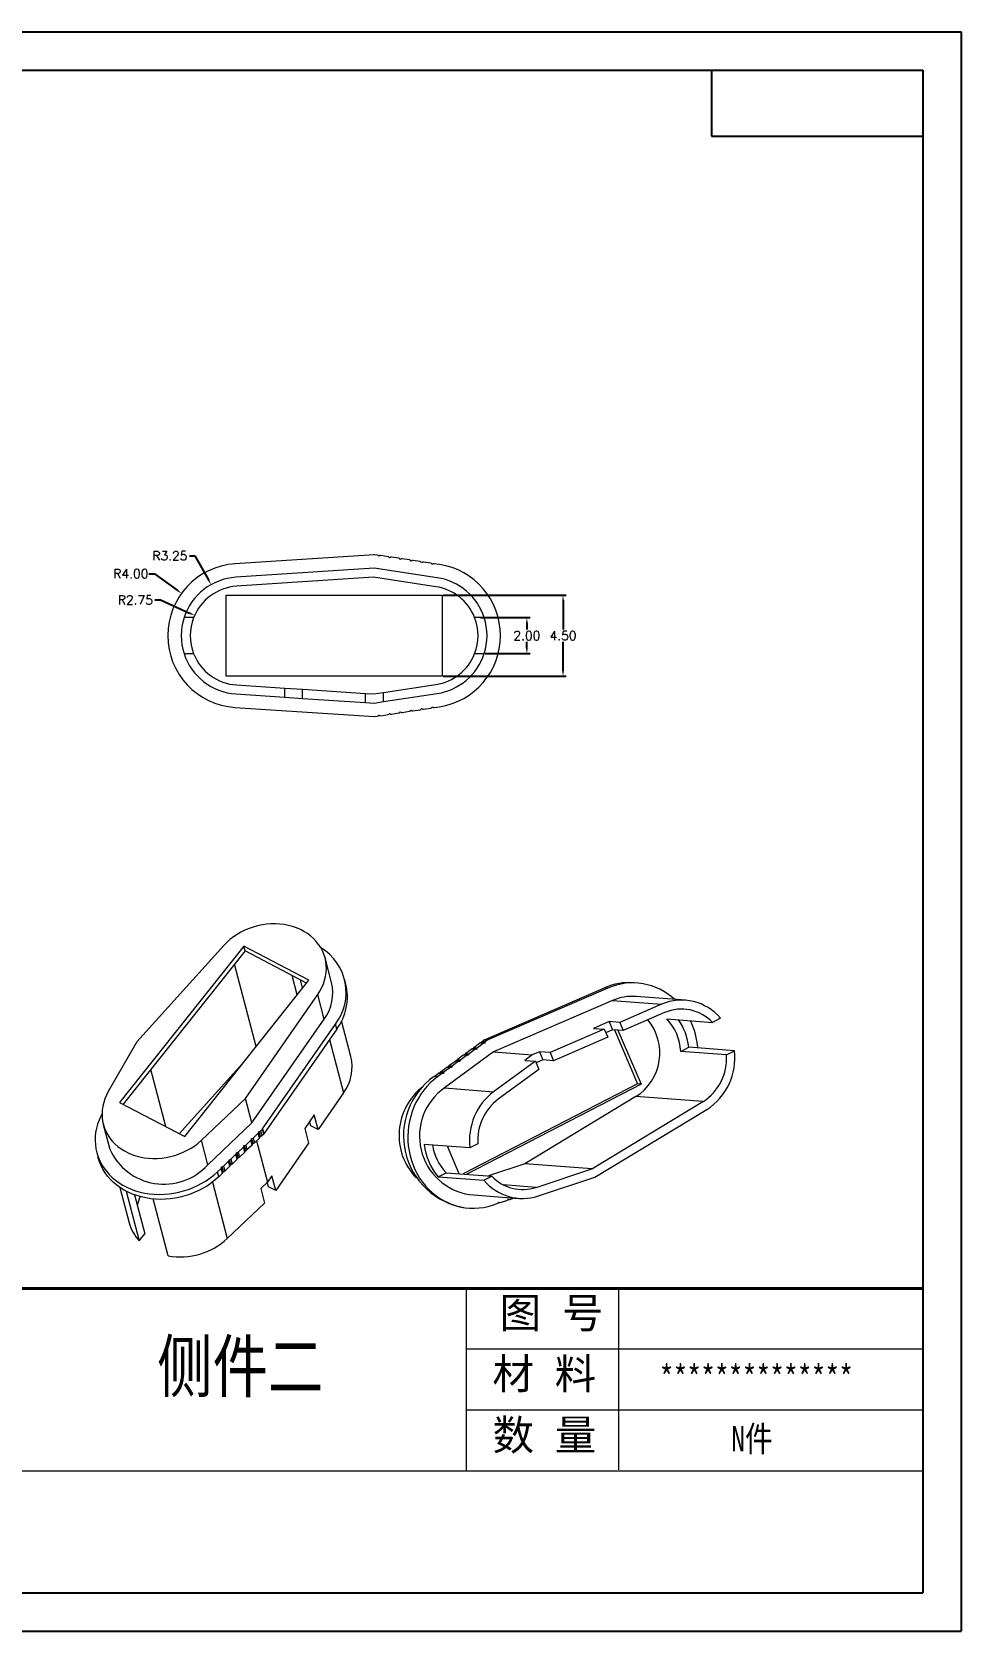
# Model space of a CAD drawing. Header units: inches. Extents: x 2021 to 2602, y 573 to 662.
# Drawn here: x 2095.5 to 2147.2, y 573 to 661.8 of the extents above; entities that cross this region are included whole.
import ezdxf

# ---------------------------------------------------------------- set-up
doc = ezdxf.new("R2010")
doc.units = ezdxf.units.IN
doc.layers.add('文字', color=81, linetype='Continuous')
doc.layers.add('粗实线', color=7, linetype='Continuous', lineweight=30)
doc.layers.add('细实线', color=3, linetype='Continuous', lineweight=9)
doc.styles.get("Standard").update_dxf_attribs({"font": 'txt', "bigfont": 'gbcbig.shx'})
doc.styles.add('宋体', font='', dxfattribs={"width": 0.8, "height": 3.5})
doc.styles.get('宋体').set_extended_font_data('SimSun')
doc.dimstyles.new('1', dxfattribs={"dimtxt": 0.5, "dimasz": 0.3, "dimexe": 0.18, "dimexo": 0.0625, "dimgap": 0.09, "dimtad": 0, "dimtih": 1, "dimtoh": 1, "dimzin": 0, "dimdsep": 46, "dimtxsty": 'Standard', "dimcen": 0, "dimadec": 0, "dimazin": 2, "dimtfac": 1, "dimtofl": 0, "dimtmove": 0, "dimatfit": 3, "dimfxl": 0, "dimtolj": 1, "dimtzin": 0, "dimarcsym": 0})

# ---------------------------------------------------------------- blocks, each defined once
blk = doc.blocks.new('*D151')
at = {"color": 0, "lineweight": -2, "transparency": 16777216}
for p, q in [((2120.481, 629.287), (2123.238, 629.287)), ((2123.058, 628.987), (2123.058, 628.627)), ((2123.058, 627.587), (2123.058, 627.947)), ((2120.747, 627.287), (2123.238, 627.287))]:
    blk.add_line(p, q, dxfattribs=at)
at = {"color": 0, "transparency": 16777216}
for points in [[(2123.008, 628.987), (2123.108, 628.987), (2123.058, 629.287)], [(2123.008, 627.587), (2123.108, 627.587), (2123.058, 627.287)]]:
    blk.add_solid(points, dxfattribs=at)
at = {"layer": 'Defpoints', "color": 0, "transparency": 16777216}
for p in [(2120.419, 629.287), (2123.058, 629.287), (2120.684, 627.287)]:
    blk.add_point(p, dxfattribs=at)
at = {"color": 0, "transparency": 16777216, "insert": (2123.058, 628.287), "char_height": 0.5, "attachment_point": 5}
blk.add_mtext('\\A1;2.00', dxfattribs=at)
blk = doc.blocks.new('*D152')
at = {"color": 0, "lineweight": -2, "transparency": 16777216}
for p, q in [((2118.404, 630.537), (2125.248, 630.537)), ((2125.068, 630.237), (2125.068, 628.627)), ((2125.068, 626.337), (2125.068, 627.947)), ((2118.404, 626.037), (2125.248, 626.037))]:
    blk.add_line(p, q, dxfattribs=at)
at = {"color": 0, "transparency": 16777216}
for points in [[(2125.018, 630.237), (2125.118, 630.237), (2125.068, 630.537)], [(2125.018, 626.337), (2125.118, 626.337), (2125.068, 626.037)]]:
    blk.add_solid(points, dxfattribs=at)
at = {"layer": 'Defpoints', "color": 0, "transparency": 16777216}
for p in [(2118.342, 630.537), (2125.068, 630.537), (2118.342, 626.037)]:
    blk.add_point(p, dxfattribs=at)
at = {"color": 0, "transparency": 16777216, "insert": (2125.068, 628.287), "char_height": 0.5, "attachment_point": 5}
blk.add_mtext('\\A1;4.50', dxfattribs=at)
blk = doc.blocks.new('*D153')
at = {"color": 0, "lineweight": -2, "transparency": 16777216}
for p, q in [((2102.049, 631.73), (2102.349, 631.73)), ((2102.349, 631.73), (2103.612, 630.813))]:
    blk.add_line(p, q, dxfattribs=at)
at = {"color": 0, "transparency": 16777216}
blk.add_solid([(2103.641, 630.853), (2103.582, 630.773), (2103.855, 630.637)], dxfattribs=at)
at = {"layer": 'Defpoints', "color": 0, "transparency": 16777216}
for p in [(2103.855, 630.637), (2107.092, 628.287)]:
    blk.add_point(p, dxfattribs=at)
at = {"color": 0, "transparency": 16777216, "insert": (2101.042, 631.73), "char_height": 0.5, "attachment_point": 5}
blk.add_mtext('\\A1;R4.00', dxfattribs=at)
blk = doc.blocks.new('*D154')
at = {"color": 0, "lineweight": -2, "transparency": 16777216}
for p, q in [((2104.304, 632.727), (2104.604, 632.727)), ((2104.604, 632.727), (2105.356, 631.384))]:
    blk.add_line(p, q, dxfattribs=at)
at = {"color": 0, "transparency": 16777216}
blk.add_solid([(2105.4, 631.408), (2105.313, 631.36), (2105.503, 631.122)], dxfattribs=at)
at = {"layer": 'Defpoints', "color": 0, "transparency": 16777216}
for p in [(2105.503, 631.122), (2107.092, 628.287)]:
    blk.add_point(p, dxfattribs=at)
at = {"color": 0, "transparency": 16777216, "insert": (2103.214, 632.727), "char_height": 0.5, "attachment_point": 5}
blk.add_mtext('\\A1;R3.25', dxfattribs=at)
blk = doc.blocks.new('*D155')
at = {"color": 0, "lineweight": -2, "transparency": 16777216}
for p, q in [((2102.381, 630.271), (2102.681, 630.271)), ((2102.681, 630.271), (2104.31, 629.538))]:
    blk.add_line(p, q, dxfattribs=at)
at = {"color": 0, "transparency": 16777216}
blk.add_solid([(2104.331, 629.584), (2104.289, 629.492), (2104.584, 629.415)], dxfattribs=at)
at = {"layer": 'Defpoints', "color": 0, "transparency": 16777216}
for p in [(2104.584, 629.415), (2107.092, 628.287)]:
    blk.add_point(p, dxfattribs=at)
at = {"color": 0, "transparency": 16777216, "insert": (2101.291, 630.271), "char_height": 0.5, "attachment_point": 5}
blk.add_mtext('\\A1;R2.75', dxfattribs=at)

msp = doc.modelspace()

# ---------------------------------------------------------------- linework, layer by layer
for p, q in [((2021.485, 661.842), (2147.194, 661.842)), ((2147.194, 661.842), (2147.194, 572.957)), ((2024.738, 659.726), (2145.078, 659.726)), ((2133.32, 659.726), (2133.32, 656.052)), ((2145.078, 659.726), (2145.078, 575.073)), ((2133.32, 656.052), (2145.078, 656.052)), ((2024.738, 575.073), (2145.078, 575.073)), ((2021.485, 572.957), (2147.194, 572.957))]:
    msp.add_line(p, q)
at = {"color": 7, "linetype": 'Continuous', "lineweight": 15}
for p, q in [((2114.581, 632.786), (2106.83, 632.278)), ((2114.56, 632.033), (2106.879, 631.53)), ((2118.078, 631.5), (2114.56, 632.033)), ((2114.748, 632.763), (2114.602, 632.785)), ((2114.831, 632.7), (2114.814, 632.724)), ((2114.855, 632.718), (2114.831, 632.7)), ((2115.342, 632.673), (2114.929, 632.736)), ((2115.425, 632.61), (2115.407, 632.634)), ((2115.448, 632.628), (2115.425, 632.61)), ((2115.935, 632.584), (2115.523, 632.646)), ((2116.018, 632.52), (2116, 632.544)), ((2116.041, 632.538), (2116.018, 632.52)), ((2116.528, 632.494), (2116.116, 632.556)), ((2116.611, 632.431), (2116.594, 632.454)), ((2116.635, 632.448), (2116.611, 632.431)), ((2117.121, 632.404), (2116.709, 632.466)), ((2117.204, 632.341), (2117.187, 632.364)), ((2117.228, 632.358), (2117.204, 632.341)), ((2117.715, 632.314), (2117.302, 632.377)), ((2117.798, 632.251), (2117.78, 632.275)), ((2117.821, 632.268), (2117.798, 632.251)), ((2118.191, 632.242), (2117.895, 632.287)), ((2114.538, 631.531), (2106.912, 631.031)), ((2118.004, 631.006), (2114.538, 631.531)), ((2106.342, 626.037), (2106.342, 630.537)), ((2106.342, 630.537), (2118.342, 630.537)), ((2118.342, 630.537), (2118.342, 626.037)), ((2104.53, 629.287), (2103.999, 629.287)), ((2120.684, 629.287), (2120.153, 629.287)), ((2103.999, 627.287), (2104.53, 627.287)), ((2120.153, 627.287), (2120.684, 627.287)), ((2118.342, 626.037), (2106.342, 626.037)), ((2106.879, 625.044), (2109.592, 624.866)), ((2106.912, 625.543), (2109.592, 625.367)), ((2109.592, 624.866), (2109.592, 625.367)), ((2109.592, 625.367), (2110.592, 625.302)), ((2109.592, 624.866), (2110.592, 624.801)), ((2110.592, 624.801), (2110.592, 625.302)), ((2110.592, 625.302), (2114.092, 625.072)), ((2114.092, 624.571), (2114.092, 625.072)), ((2114.092, 625.072), (2114.538, 625.043)), ((2114.538, 625.043), (2115.092, 625.127)), ((2115.092, 625.127), (2118.004, 625.568)), ((2115.092, 624.621), (2115.092, 625.127)), ((2115.092, 624.621), (2118.078, 625.074)), ((2106.83, 624.296), (2114.581, 623.788)), ((2110.592, 624.801), (2114.092, 624.571)), ((2114.092, 624.571), (2114.56, 624.541)), ((2114.56, 624.541), (2115.092, 624.621)), ((2115.523, 623.928), (2115.935, 623.991)), ((2116, 624.03), (2116.018, 624.054)), ((2116.018, 624.054), (2116.041, 624.036)), ((2116.116, 624.018), (2116.528, 624.08)), ((2116.594, 624.12), (2116.611, 624.143)), ((2116.611, 624.143), (2116.635, 624.126)), ((2116.709, 624.108), (2117.121, 624.17)), ((2117.187, 624.21), (2117.204, 624.233)), ((2117.204, 624.233), (2117.228, 624.216)), ((2117.302, 624.198), (2117.715, 624.26)), ((2117.78, 624.3), (2117.798, 624.323)), ((2117.798, 624.323), (2117.821, 624.306)), ((2117.895, 624.287), (2118.191, 624.332)), ((2114.602, 623.789), (2114.748, 623.811)), ((2114.814, 623.85), (2114.831, 623.874)), ((2114.831, 623.874), (2114.855, 623.857)), ((2114.929, 623.838), (2115.342, 623.901)), ((2115.407, 623.94), (2115.425, 623.964)), ((2115.425, 623.964), (2115.448, 623.946)), ((2107.316, 611.034), (2100.41, 602.344)), ((2107.388, 610.76), (2100.615, 602.237)), ((2106.207, 611.061), (2101.382, 605.711)), ((2110.939, 609.143), (2107.316, 611.034)), ((2107.388, 610.76), (2107.316, 611.034)), ((2110.807, 608.976), (2107.388, 610.76)), ((2112.198, 609.003), (2111.84, 610.371)), ((2104.033, 600.454), (2110.939, 609.143)), ((2110.284, 608.319), (2110.001, 609.396)), ((2110.59, 608.703), (2110.472, 609.151)), ((2112.996, 608.92), (2112.924, 609.194)), ((2129.192, 608.976), (2128.997, 608.99)), ((2107.415, 602.564), (2111.429, 608.337)), ((2111.788, 606.97), (2111.429, 608.337)), ((2120.699, 605.827), (2127.368, 608.714)), ((2127.563, 608.699), (2120.894, 605.812)), ((2127.812, 608.003), (2121.203, 605.143)), ((2127.563, 608.699), (2127.368, 608.714)), ((2127.812, 608.003), (2130.551, 607.794)), ((2131.874, 608.019), (2129.135, 608.228)), ((2130.551, 607.794), (2128.217, 606.784)), ((2130.716, 607.33), (2128.411, 606.332)), ((2107.773, 601.196), (2111.788, 606.97)), ((2108.368, 600.865), (2112.419, 606.691)), ((2112.491, 606.417), (2108.439, 600.591)), ((2112.491, 606.417), (2112.419, 606.691)), ((2113.275, 604.901), (2112.759, 606.869)), ((2127.356, 606.412), (2124.345, 605.108)), ((2127.63, 606.829), (2126.77, 606.456)), ((2126.77, 606.456), (2127.356, 606.412)), ((2127.356, 606.412), (2127.55, 605.96)), ((2127.824, 606.377), (2127.442, 606.212)), ((2128.217, 606.784), (2127.63, 606.829)), ((2127.63, 606.829), (2127.824, 606.377)), ((2128.411, 606.332), (2127.824, 606.377)), ((2127.925, 606.369), (2129.211, 603.371)), ((2128.121, 606.354), (2129.407, 603.357)), ((2128.217, 606.784), (2128.411, 606.332)), ((2130.837, 606.979), (2133.38, 606.785)), ((2133.823, 607.014), (2133.38, 606.785)), ((2101.382, 605.711), (2099.786, 602.939)), ((2120.221, 605.297), (2120.025, 605.312)), ((2120.063, 605.309), (2120.068, 605.333)), ((2120.263, 605.318), (2120.068, 605.333)), ((2120.107, 605.397), (2120.427, 605.632)), ((2120.107, 605.397), (2120.303, 605.382)), ((2120.263, 605.318), (2120.258, 605.29)), ((2120.623, 605.617), (2120.303, 605.382)), ((2120.623, 605.617), (2120.427, 605.632)), ((2120.681, 605.634), (2120.486, 605.649)), ((2120.524, 605.646), (2120.528, 605.67)), ((2120.724, 605.655), (2120.528, 605.67)), ((2120.568, 605.734), (2120.681, 605.817)), ((2120.568, 605.734), (2120.763, 605.719)), ((2120.877, 605.802), (2120.681, 605.817)), ((2120.719, 605.627), (2120.692, 605.632)), ((2120.699, 605.827), (2120.894, 605.812)), ((2120.724, 605.655), (2120.719, 605.627)), ((2120.877, 605.802), (2120.763, 605.719)), ((2127.55, 605.96), (2124.539, 604.656)), ((2131.61, 605.176), (2132.053, 605.405)), ((2134.596, 605.211), (2132.053, 605.405)), ((2103.74, 600.606), (2107.23, 604.476)), ((2121.203, 605.143), (2118.471, 603.144)), ((2118.725, 604.386), (2119.045, 604.621)), ((2119.241, 604.606), (2118.921, 604.372)), ((2119.241, 604.606), (2119.045, 604.621)), ((2119.299, 604.623), (2119.104, 604.638)), ((2119.142, 604.635), (2119.146, 604.659)), ((2119.342, 604.645), (2119.146, 604.659)), ((2119.186, 604.723), (2119.506, 604.958)), ((2119.186, 604.723), (2119.381, 604.708)), ((2119.337, 604.616), (2119.31, 604.621)), ((2119.342, 604.645), (2119.337, 604.616)), ((2119.702, 604.943), (2119.381, 604.708)), ((2119.702, 604.943), (2119.506, 604.958)), ((2119.76, 604.96), (2119.564, 604.975)), ((2119.602, 604.972), (2119.607, 604.996)), ((2119.803, 604.982), (2119.607, 604.996)), ((2119.646, 605.06), (2119.967, 605.295)), ((2119.646, 605.06), (2119.842, 605.045)), ((2119.797, 604.953), (2119.771, 604.958)), ((2119.803, 604.982), (2119.797, 604.953)), ((2120.162, 605.28), (2119.842, 605.045)), ((2120.162, 605.28), (2119.967, 605.295)), ((2120.258, 605.29), (2120.232, 605.295)), ((2121.203, 605.143), (2123.355, 604.979)), ((2123.529, 604.632), (2121.21, 602.935)), ((2123.355, 604.979), (2122.942, 604.676)), ((2122.942, 604.676), (2123.529, 604.632)), ((2123.758, 605.153), (2123.355, 604.979)), ((2123.529, 604.632), (2123.725, 604.176)), ((2123.952, 604.701), (2123.57, 604.536)), ((2124.345, 605.108), (2123.758, 605.153)), ((2123.758, 605.153), (2123.952, 604.701)), ((2124.539, 604.656), (2123.952, 604.701)), ((2124.345, 605.108), (2124.539, 604.656)), ((2134.153, 604.982), (2131.61, 605.176)), ((2134.153, 604.982), (2134.596, 605.211)), ((2102.984, 601.001), (2102.152, 604.171)), ((2117.895, 603.779), (2118.124, 603.947)), ((2118.09, 603.764), (2117.895, 603.779)), ((2118.32, 603.932), (2118.09, 603.764)), ((2118.32, 603.932), (2118.124, 603.947)), ((2118.378, 603.949), (2118.182, 603.964)), ((2118.22, 603.961), (2118.225, 603.986)), ((2118.421, 603.971), (2118.225, 603.986)), ((2118.264, 604.049), (2118.585, 604.284)), ((2118.264, 604.049), (2118.46, 604.035)), ((2118.415, 603.942), (2118.389, 603.947)), ((2118.421, 603.971), (2118.415, 603.942)), ((2118.78, 604.269), (2118.46, 604.035)), ((2118.78, 604.269), (2118.585, 604.284)), ((2118.839, 604.286), (2118.643, 604.301)), ((2118.681, 604.298), (2118.686, 604.322)), ((2118.881, 604.308), (2118.686, 604.322)), ((2118.725, 604.386), (2118.921, 604.372)), ((2118.876, 604.279), (2118.85, 604.284)), ((2118.881, 604.308), (2118.876, 604.279)), ((2123.725, 604.176), (2121.464, 602.522)), ((2112.865, 602.867), (2111.447, 600.828)), ((2118.471, 603.144), (2121.21, 602.935)), ((2129.211, 603.371), (2119.516, 598.362)), ((2129.407, 603.357), (2119.711, 598.347)), ((2129.122, 602.665), (2122.946, 598.924)), ((2132.839, 602.382), (2129.122, 602.665)), ((2129.407, 603.357), (2129.211, 603.371)), ((2100.41, 602.344), (2104.033, 600.454)), ((2104.961, 600.24), (2107.415, 602.564)), ((2107.773, 601.196), (2107.415, 602.564)), ((2126.663, 598.641), (2132.839, 602.382)), ((2126.839, 598.178), (2133.059, 601.946)), ((2099.51, 601.117), (2099.869, 599.749)), ((2105.319, 598.872), (2107.773, 601.196)), ((2108.368, 600.865), (2108.439, 600.591)), ((2111.232, 601.649), (2110.709, 600.897)), ((2110.709, 600.897), (2110.925, 600.077)), ((2111.044, 601.039), (2110.979, 601.285)), ((2111.447, 600.828), (2111.044, 601.039)), ((2111.447, 600.828), (2111.232, 601.649)), ((2105.319, 598.872), (2104.961, 600.24)), ((2107.425, 599.969), (2107.713, 600.242)), ((2107.784, 599.968), (2107.713, 600.242)), ((2107.74, 600.328), (2107.769, 600.33)), ((2107.741, 600.303), (2107.74, 600.328)), ((2107.812, 600.054), (2107.74, 600.328)), ((2107.741, 600.303), (2107.812, 600.03)), ((2107.841, 600.057), (2107.769, 600.33)), ((2107.841, 600.057), (2107.812, 600.054)), ((2107.812, 600.054), (2107.812, 600.03)), ((2107.839, 600.361), (2108.126, 600.634)), ((2107.839, 600.361), (2107.911, 600.088)), ((2108.198, 600.36), (2107.911, 600.088)), ((2108.034, 600.204), (2108.635, 597.915)), ((2108.198, 600.36), (2108.126, 600.634)), ((2108.154, 600.719), (2108.183, 600.722)), ((2108.154, 600.695), (2108.154, 600.719)), ((2108.226, 600.446), (2108.154, 600.719)), ((2108.154, 600.695), (2108.226, 600.422)), ((2108.255, 600.449), (2108.183, 600.722)), ((2108.255, 600.449), (2108.226, 600.446)), ((2108.226, 600.446), (2108.226, 600.422)), ((2108.253, 600.753), (2108.354, 600.849)), ((2108.253, 600.753), (2108.324, 600.48)), ((2108.426, 600.576), (2108.324, 600.48)), ((2108.426, 600.576), (2108.354, 600.849)), ((2110.925, 600.077), (2109.095, 597.446)), ((2119.89, 599.815), (2117.347, 600.009)), ((2120.333, 600.044), (2119.89, 599.815)), ((2099.144, 599.559), (2099.215, 599.285)), ((2106.499, 599.152), (2106.528, 599.155)), ((2106.499, 599.128), (2106.499, 599.152)), ((2106.571, 598.879), (2106.499, 599.152)), ((2106.499, 599.128), (2106.571, 598.854)), ((2106.6, 598.881), (2106.528, 599.155)), ((2106.598, 599.186), (2106.885, 599.458)), ((2106.598, 599.186), (2106.669, 598.912)), ((2106.957, 599.185), (2106.669, 598.912)), ((2106.957, 599.185), (2106.885, 599.458)), ((2106.913, 599.544), (2106.942, 599.547)), ((2106.913, 599.52), (2106.913, 599.544)), ((2106.985, 599.27), (2106.913, 599.544)), ((2106.913, 599.52), (2106.985, 599.246)), ((2107.014, 599.273), (2106.942, 599.547)), ((2107.014, 599.273), (2106.985, 599.27)), ((2106.985, 599.27), (2106.985, 599.246)), ((2107.011, 599.577), (2107.299, 599.85)), ((2107.011, 599.577), (2107.083, 599.304)), ((2107.371, 599.576), (2107.083, 599.304)), ((2107.371, 599.576), (2107.299, 599.85)), ((2107.327, 599.936), (2107.356, 599.938)), ((2107.327, 599.911), (2107.327, 599.936)), ((2107.398, 599.662), (2107.327, 599.936)), ((2107.327, 599.911), (2107.399, 599.638)), ((2107.427, 599.665), (2107.356, 599.938)), ((2107.427, 599.665), (2107.398, 599.662)), ((2107.398, 599.662), (2107.399, 599.638)), ((2107.425, 599.969), (2107.497, 599.696)), ((2107.784, 599.968), (2107.497, 599.696)), ((2119.3, 598.379), (2118.643, 599.91)), ((2105.852, 598.479), (2106.058, 598.674)), ((2105.924, 598.206), (2105.852, 598.479)), ((2106.13, 598.401), (2105.924, 598.206)), ((2106.13, 598.401), (2106.058, 598.674)), ((2106.085, 598.76), (2106.114, 598.763)), ((2106.086, 598.736), (2106.085, 598.76)), ((2106.157, 598.487), (2106.085, 598.76)), ((2106.086, 598.736), (2106.158, 598.462)), ((2106.186, 598.489), (2106.114, 598.763)), ((2106.186, 598.489), (2106.157, 598.487)), ((2106.157, 598.487), (2106.158, 598.462)), ((2106.184, 598.794), (2106.472, 599.066)), ((2106.184, 598.794), (2106.256, 598.52)), ((2106.543, 598.793), (2106.256, 598.52)), ((2106.543, 598.793), (2106.472, 599.066)), ((2106.6, 598.881), (2106.571, 598.879)), ((2106.571, 598.879), (2106.571, 598.854)), ((2108.88, 598.266), (2108.635, 597.915)), ((2109.095, 597.446), (2108.88, 598.266)), ((2118.12, 598.206), (2118.563, 598.435)), ((2118.12, 598.206), (2120.663, 598.012)), ((2118.563, 598.435), (2121.106, 598.241)), ((2120.663, 598.012), (2121.106, 598.241)), ((2122.946, 598.924), (2120.92, 598.255)), ((2126.663, 598.641), (2122.946, 598.924)), ((2123.566, 597.619), (2126.663, 598.641)), ((2100.429, 597.616), (2100.946, 595.647)), ((2100.782, 597.404), (2101.505, 594.653)), ((2108.635, 597.915), (2108.264, 597.563)), ((2108.264, 597.563), (2108.479, 596.743)), ((2108.692, 597.656), (2108.626, 597.906)), ((2109.095, 597.446), (2108.692, 597.656)), ((2123.695, 597.141), (2126.839, 598.178)), ((2101.241, 597.203), (2101.81, 595.037)), ((2103.115, 593.813), (2102.286, 596.972)), ((2108.479, 596.743), (2106.396, 594.77)), ((2119.62, 596.483), (2119.816, 596.468)), ((2119.873, 597.216), (2122.612, 597.007)), ((2121.149, 596.632), (2121.413, 596.719)), ((2121.468, 596.768), (2121.481, 596.794)), ((2121.471, 596.774), (2121.541, 596.769)), ((2121.481, 596.794), (2121.504, 596.78)), ((2121.574, 596.773), (2121.943, 596.894)), ((2121.998, 596.943), (2122.011, 596.969)), ((2122.001, 596.949), (2122.071, 596.944)), ((2122.011, 596.969), (2122.035, 596.955)), ((2122.105, 596.948), (2122.347, 597.028)), ((2101.505, 594.653), (2101.81, 595.037))]:
    msp.add_line(p, q, dxfattribs=at)
at = {"color": 8, "linetype": 'Continuous', "lineweight": 15}
for p, q in [((2108.003, 605.448), (2106.802, 610.022)), ((2112.086, 605.835), (2112.865, 602.867)), ((2105.573, 597.908), (2106.396, 594.77)), ((2123.566, 597.619), (2121.761, 597.756)), ((2121.475, 596.782), (2121.504, 596.78)), ((2122.005, 596.957), (2122.035, 596.955))]:
    msp.add_line(p, q, dxfattribs=at)
at = {"color": 7, "linetype": 'Continuous', "lineweight": 15, "flags": 128}
for points in [[(2111.429, 608.337), (2111.552, 608.529), (2111.658, 608.726), (2111.745, 608.929), (2111.815, 609.135), (2111.866, 609.344), (2111.899, 609.553), (2111.912, 609.763), (2111.906, 609.972), (2111.881, 610.178), (2111.837, 610.38), (2111.774, 610.577), (2111.693, 610.768), (2111.594, 610.952), (2111.478, 611.127), (2111.345, 611.293), (2111.197, 611.449), (2111.033, 611.593), (2110.856, 611.725), (2110.666, 611.844), (2110.464, 611.95), (2110.251, 612.041), (2110.03, 612.117), (2109.8, 612.178), (2109.564, 612.223), (2109.322, 612.252), (2109.077, 612.265), (2108.83, 612.262), (2108.582, 612.243), (2108.334, 612.208), (2108.089, 612.156), (2107.847, 612.09), (2107.61, 612.008), (2107.38, 611.911), (2107.157, 611.8), (2106.944, 611.676), (2106.741, 611.54), (2106.55, 611.391), (2106.372, 611.231), (2106.207, 611.061)], [(2118.09, 603.764), (2117.883, 603.601), (2117.686, 603.422), (2117.5, 603.229), (2117.328, 603.023), (2117.168, 602.805), (2117.023, 602.575), (2116.893, 602.335), (2116.778, 602.086), (2116.679, 601.83), (2116.597, 601.566), (2116.531, 601.298), (2116.483, 601.025), (2116.452, 600.75), (2116.439, 600.473), (2116.444, 600.196), (2116.466, 599.92), (2116.506, 599.647), (2116.563, 599.378), (2116.637, 599.114), (2116.728, 598.857), (2116.835, 598.607), (2116.958, 598.366), (2117.096, 598.135), (2117.249, 597.915), (2117.415, 597.708), (2117.595, 597.513), (2117.786, 597.333), (2117.989, 597.168), (2118.202, 597.018), (2118.424, 596.885), (2118.654, 596.769), (2118.891, 596.671), (2119.135, 596.591), (2119.382, 596.53), (2119.634, 596.487), (2119.888, 596.464), (2120.143, 596.459), (2120.397, 596.474), (2120.651, 596.508), (2120.902, 596.561), (2121.149, 596.632)], [(2099.786, 602.939), (2099.683, 602.742), (2099.597, 602.54), (2099.529, 602.335), (2099.48, 602.127), (2099.449, 601.918), (2099.437, 601.71), (2099.444, 601.503), (2099.47, 601.298), (2099.515, 601.097), (2099.578, 600.901), (2099.66, 600.711), (2099.759, 600.529), (2099.875, 600.355), (2100.007, 600.19), (2100.156, 600.035), (2100.318, 599.892), (2100.495, 599.761), (2100.684, 599.642), (2100.885, 599.538), (2101.096, 599.447), (2101.317, 599.371), (2101.545, 599.31), (2101.78, 599.265), (2102.02, 599.236), (2102.264, 599.222), (2102.51, 599.224), (2102.757, 599.243), (2103.003, 599.277), (2103.247, 599.327), (2103.488, 599.393), (2103.724, 599.473), (2103.953, 599.568), (2104.175, 599.678), (2104.388, 599.8), (2104.591, 599.935), (2104.782, 600.082), (2104.961, 600.24)], [(2099.437, 601.719), (2099.368, 601.583), (2099.27, 601.36), (2099.189, 601.133), (2099.127, 600.903), (2099.084, 600.671), (2099.06, 600.439), (2099.054, 600.208), (2099.068, 599.978), (2099.1, 599.751), (2099.152, 599.529), (2099.221, 599.311), (2099.309, 599.099), (2099.415, 598.895), (2099.538, 598.698), (2099.678, 598.511), (2099.834, 598.333), (2100.004, 598.166), (2100.19, 598.011), (2100.389, 597.868), (2100.6, 597.738), (2100.823, 597.621), (2101.057, 597.519), (2101.3, 597.432), (2101.551, 597.359), (2101.809, 597.302), (2102.073, 597.261), (2102.342, 597.235), (2102.614, 597.226), (2102.887, 597.232), (2103.162, 597.255), (2103.435, 597.294), (2103.707, 597.348), (2103.975, 597.418), (2104.238, 597.503), (2104.496, 597.603), (2104.747, 597.717), (2104.989, 597.844), (2105.221, 597.985), (2105.444, 598.139), (2105.654, 598.303), (2105.852, 598.479)], [(2105.924, 598.206), (2105.726, 598.03), (2105.515, 597.865), (2105.293, 597.712), (2105.061, 597.571), (2104.818, 597.443), (2104.568, 597.329), (2104.31, 597.23), (2104.047, 597.145), (2103.778, 597.075), (2103.507, 597.02), (2103.233, 596.982), (2102.959, 596.959), (2102.686, 596.952), (2102.414, 596.962), (2102.145, 596.987), (2101.881, 597.029), (2101.623, 597.086), (2101.372, 597.158), (2101.129, 597.246), (2100.895, 597.348), (2100.672, 597.464), (2100.461, 597.594), (2100.262, 597.737), (2100.076, 597.893), (2099.905, 598.059), (2099.75, 598.237), (2099.61, 598.425), (2099.487, 598.621), (2099.381, 598.826), (2099.293, 599.037), (2099.223, 599.255), (2099.215, 599.285)]]:
    msp.add_lwpolyline(points, dxfattribs=at)
at = {"color": 7, "linetype": 'Continuous', "lineweight": 15}
for centre, radius, start, end in [((2107.092, 628.287), 4, 93.74883, 266.25117), ((2114.587, 632.687), 0.1, 81.38744, 93.74883), ((2114.734, 632.664), 0.1, 36.38744, 81.38744), ((2114.914, 632.637), 0.1, 81.38744, 126.38744), ((2115.327, 632.575), 0.1, 36.38744, 81.38744), ((2115.508, 632.547), 0.1, 81.38744, 126.38744), ((2115.92, 632.485), 0.1, 36.38744, 81.38744), ((2116.101, 632.457), 0.1, 81.38744, 126.38744), ((2116.513, 632.395), 0.1, 36.38744, 81.38744), ((2116.694, 632.368), 0.1, 81.38744, 126.38744), ((2117.106, 632.305), 0.1, 36.38744, 81.38744), ((2117.287, 632.278), 0.1, 81.38744, 126.38744), ((2117.7, 632.215), 0.1, 36.38744, 81.38744), ((2117.88, 632.188), 0.1, 81.38744, 126.38744), ((2117.592, 628.287), 4, 278.61256, 81.38744), ((2107.092, 628.287), 3.25, 93.74883, 162.07979), ((2117.592, 628.287), 3.25, 17.92021, 81.38744), ((2107.092, 628.287), 2.75, 93.74883, 158.67631), ((2117.592, 628.287), 2.75, 21.32369, 81.38744), ((2107.092, 628.287), 3.25, 162.07979, 197.92021), ((2107.092, 628.287), 2.75, 158.67631, 201.32369), ((2117.592, 628.287), 2.75, 338.67631, 21.32369), ((2117.592, 628.287), 3.25, 342.07979, 17.92021), ((2107.092, 628.287), 3.25, 197.92021, 266.25117), ((2107.092, 628.287), 2.75, 201.32369, 266.25117), ((2117.592, 628.287), 2.75, 278.61256, 338.67631), ((2117.592, 628.287), 3.25, 278.61256, 342.07979), ((2115.92, 624.089), 0.1, 278.61256, 323.61256), ((2116.101, 624.117), 0.1, 233.61256, 278.61256), ((2116.513, 624.179), 0.1, 278.61256, 323.61256), ((2116.694, 624.207), 0.1, 233.61256, 278.61256), ((2117.106, 624.269), 0.1, 278.61256, 323.61256), ((2117.287, 624.296), 0.1, 233.61256, 278.61256), ((2117.7, 624.359), 0.1, 278.61256, 323.61256), ((2117.88, 624.386), 0.1, 233.61256, 278.61256), ((2114.587, 623.888), 0.1, 266.25117, 278.61256), ((2114.734, 623.91), 0.1, 278.61256, 323.61256), ((2114.914, 623.937), 0.1, 233.61256, 278.61256), ((2115.327, 624), 0.1, 278.61256, 323.61256), ((2115.508, 624.027), 0.1, 233.61256, 278.61256), ((2110.11, 608.446), 2.901, 322.75162, 58.93711), ((2109.803, 608.428), 2.463, 323.68994, 13.50223), ((2110.033, 608.215), 3.045, 323.80886, 13.38331), ((2128.74, 605.568), 3.432, 85.71411, 113.5704), ((2128.934, 605.542), 3.441, 47.14319, 113.46283), ((2128.928, 605.442), 2.794, 85.74007, 113.54443), ((2131.665, 605.213), 2.811, 39.84134, 113.34922), ((2131.659, 605.154), 2.372, 43.47078, 113.40861), ((2127.562, 605.093), 2.886, 302.71338, 39.48774), ((2128.8, 605.038), 2.813, 2.80191, 43.62424), ((2128.702, 605.04), 3.371, 6.20785, 34.07433), ((2128.364, 605.057), 4.205, 4.22118, 25.67543), ((2120.019, 605.225), 0.0872, 85.88291, 126.65557), ((2120.168, 605.315), 0.102, 126.80891, 169.8632), ((2120.364, 605.3), 0.102, 126.80891, 169.8632), ((2120.479, 605.562), 0.0872, 85.88291, 126.65557), ((2120.629, 605.652), 0.102, 126.80891, 169.8632), ((2120.675, 605.547), 0.0869, 78.55661, 126.70295), ((2120.735, 605.744), 0.0912, 113.45529, 126.23948), ((2120.825, 605.637), 0.102, 126.80891, 169.8632), ((2120.931, 605.729), 0.0912, 113.45529, 126.23948), ((2110.884, 604.325), 2.46, 323.65292, 13.53925), ((2119.098, 604.551), 0.0872, 85.88291, 126.65557), ((2119.247, 604.641), 0.102, 126.80891, 169.8632), ((2119.293, 604.536), 0.0869, 78.55661, 126.70295), ((2119.443, 604.627), 0.102, 126.80891, 169.8632), ((2119.558, 604.888), 0.0872, 85.88291, 126.65557), ((2119.708, 604.978), 0.102, 126.80891, 169.8632), ((2119.754, 604.873), 0.0869, 78.55661, 126.70295), ((2119.903, 604.964), 0.102, 126.80891, 169.8632), ((2120.214, 605.21), 0.0869, 78.55661, 126.70295), ((2131.313, 604.786), 2.848, 302.40621, 3.95073), ((2131.241, 604.797), 3.381, 302.52339, 7.0417), ((2120.245, 600.483), 4.048, 125.49481, 261.11809), ((2118.176, 603.877), 0.0872, 85.88291, 126.65557), ((2118.326, 603.967), 0.102, 126.80891, 169.8632), ((2118.372, 603.862), 0.0869, 78.55661, 126.70295), ((2118.521, 603.953), 0.102, 126.80891, 169.8632), ((2118.637, 604.214), 0.0872, 85.88291, 126.65557), ((2118.786, 604.304), 0.102, 126.80891, 169.8632), ((2118.832, 604.199), 0.0869, 78.55661, 126.70295), ((2118.982, 604.29), 0.102, 126.80891, 169.8632), ((2119.367, 600.514), 3.417, 127.26916, 223.88478), ((2120.373, 600.464), 3.286, 125.37229, 261.24061), ((2123.265, 600.227), 3.4, 127.1834, 186.94807), ((2123.195, 600.235), 2.869, 127.13222, 183.80603), ((2108.287, 600.921), 0.0982, 313.33231, 325.06696), ((2107.657, 600.304), 0.0838, 311.77754, 359.32789), ((2107.759, 600.447), 0.117, 275.02038, 312.80438), ((2107.729, 600.031), 0.0838, 311.77754, 359.32789), ((2107.831, 600.174), 0.117, 275.02038, 312.80438), ((2108.071, 600.696), 0.0838, 311.77754, 359.32789), ((2108.173, 600.839), 0.117, 275.02038, 312.80438), ((2108.142, 600.423), 0.0838, 311.77754, 359.32789), ((2108.244, 600.566), 0.117, 275.02038, 312.80438), ((2108.359, 600.647), 0.0982, 313.33231, 325.06696), ((2120.656, 600.361), 3.328, 186.06781, 220.35834), ((2102.88, 601.086), 3.294, 203.93636, 317.78127), ((2106.416, 599.129), 0.0838, 311.77754, 359.32789), ((2106.518, 599.272), 0.117, 275.02038, 312.80438), ((2106.829, 599.521), 0.0838, 311.77754, 359.32789), ((2106.931, 599.664), 0.117, 275.02038, 312.80438), ((2106.901, 599.247), 0.0838, 311.77754, 359.32789), ((2107.003, 599.39), 0.117, 275.02038, 312.80438), ((2107.243, 599.912), 0.0838, 311.77754, 359.32789), ((2107.345, 600.055), 0.117, 275.02038, 312.80438), ((2107.315, 599.639), 0.0838, 311.77754, 359.32789), ((2107.417, 599.782), 0.117, 275.02038, 312.80438), ((2120.585, 600.366), 2.797, 188.07752, 223.6828), ((2106.002, 598.737), 0.0838, 311.77754, 359.32789), ((2106.104, 598.88), 0.117, 275.02038, 312.80438), ((2106.074, 598.463), 0.0838, 311.77754, 359.32789), ((2106.176, 598.606), 0.117, 275.02038, 312.80438), ((2106.487, 598.855), 0.0838, 311.77754, 359.32789), ((2106.59, 598.998), 0.117, 275.02038, 312.80438), ((2122.828, 599.874), 2.373, 223.4836, 288.12596), ((2122.824, 599.819), 2.817, 219.9103, 288.01891), ((2103.516, 596.22), 2.151, 155.73472, 169.74109), ((2121.382, 596.81), 0.0958, 288.9803, 334.03204), ((2121.548, 596.854), 0.0853, 239.60362, 288.3537), ((2121.912, 596.985), 0.0958, 288.9803, 334.03204), ((2122.078, 597.029), 0.0853, 239.60362, 288.3537), ((2103.158, 596.236), 2.289, 194.92058, 223.76531), ((2103.797, 597.577), 3.826, 259.72654, 312.79413)]:
    msp.add_arc(centre, radius, start, end, dxfattribs=at)
at = {"layer": '粗实线', "color": 7, "lineweight": 40}
msp.add_line((2145.078, 592.004), (2094.286, 592.004), dxfattribs=at)
at = {"layer": '细实线', "color": 7}
for p, q in [((2119.682, 592.004), (2119.682, 581.845)), ((2128.147, 592.004), (2128.147, 581.917)), ((2145.078, 588.617), (2119.682, 588.617)), ((2145.078, 585.231), (2119.682, 585.231)), ((2145.078, 581.845), (2068.89, 581.845))]:
    msp.add_line(p, q, dxfattribs=at)

# ---------------------------------------------------------------- texts
at = {"layer": '文字', "color": 0, "attachment_point": 1, "style": '宋体'}
for s, insert, char_height, width in [('侧件二', (2102.506, 589.08), 2.8218, 36.07512), ('{\\H1.111x;**************}', (2130.442, 587.733), 1.26979, 14.6802), ('{\\H1.111x;N件}', (2134.421, 584.347), 1.26979, 14.6802)]:
    msp.add_mtext(s, dxfattribs=dict(at, insert=insert, char_height=char_height, width=width))
at = {"layer": '细实线', "color": 7, "char_height": 1.69305, "attachment_point": 1}
for s, insert, width in [('{\\fSimSun|b0|i0|c134|p54;图 号}', (2121.544, 591.49), 8.46526), ('{\\fSimSun|b0|i0|c134|p54;材 料   }', (2121.142, 588.103), 8.46526), ('{\\fSimSun|b0|i0|c134|p54;数 量}', (2121.15, 584.701), 7.64943)]:
    msp.add_mtext(s, dxfattribs=dict(at, insert=insert, width=width))

# ---------------------------------------------------------------- dimensions: what is measured, and where the dimension line sits
for mpoint, picture, middle in [((2105.503, 631.122), '*D154', (2103.214, 632.727)), ((2103.855, 630.637), '*D153', (2101.042, 631.73)), ((2104.584, 629.415), '*D155', (2101.291, 630.271))]:
    dim = msp.add_radius_dim(center=(2107.092, 628.287), mpoint=mpoint, dimstyle='1')
    dim.commit()
    dim.dimension.update_dxf_attribs({"geometry": picture, "text_midpoint": middle, "dimtype": 164})
for base, p1, p2, picture, middle in [((2125.068, 630.537), (2118.342, 626.037), (2118.342, 630.537), '*D152', (2125.068, 628.287)), ((2123.058, 629.287), (2120.684, 627.287), (2120.419, 629.287), '*D151', (2123.058, 628.287))]:
    dim = msp.add_linear_dim(base=base, p1=p1, p2=p2, angle=90, dimstyle='1')
    dim.commit()
    dim.dimension.update_dxf_attribs({"geometry": picture, "text_midpoint": middle})

doc.saveas('drawing.dxf')
